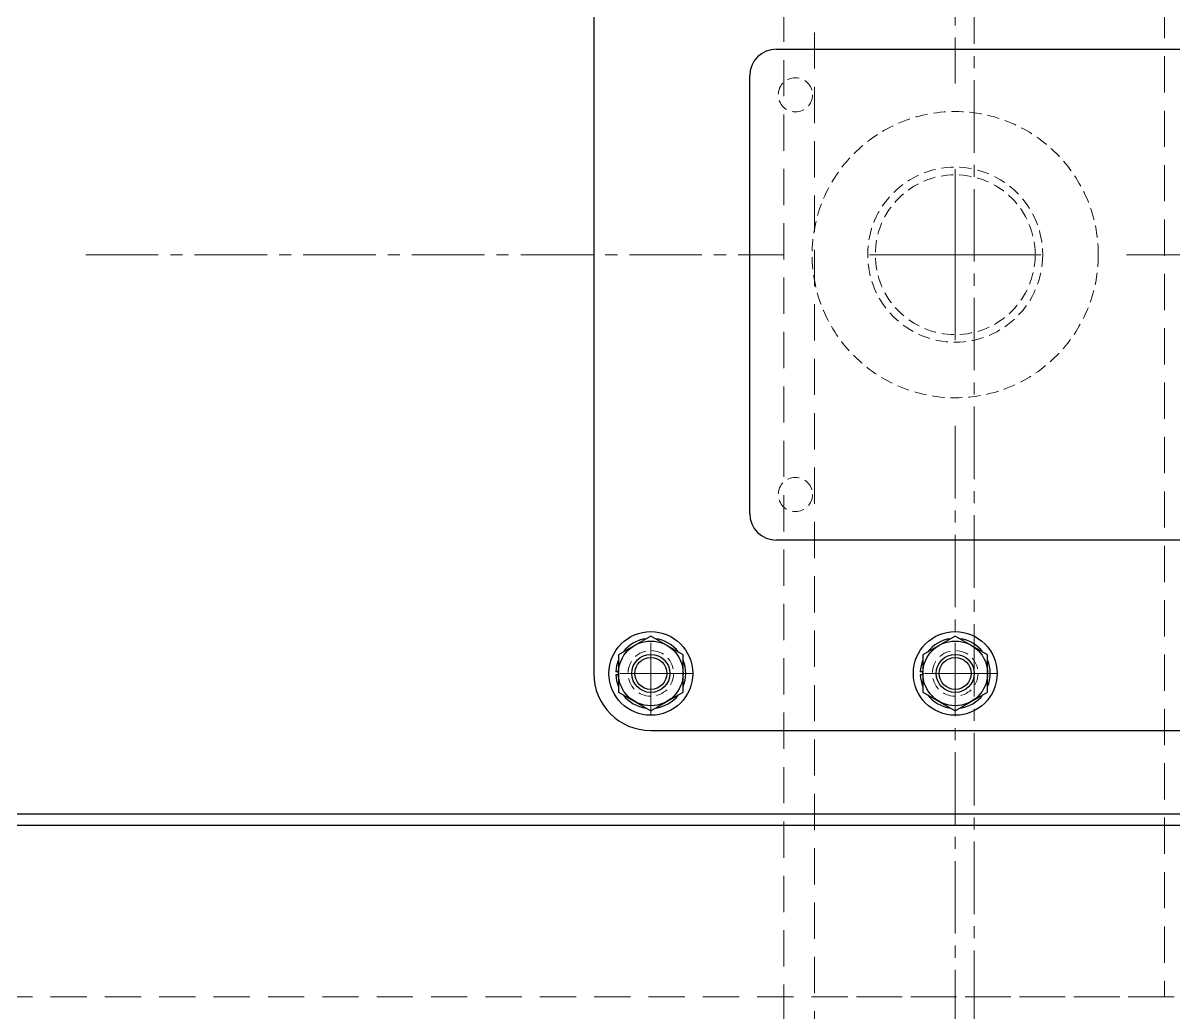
# Model space of a CAD drawing. Header units: millimetres. Extents: x 0 to 51411, y 0 to 16902.
# Drawn here: x 4179.5 to 4482, y 13296.7 to 13556.8 of the extents above; entities that cross this region are included whole.
import ezdxf

# ---------------------------------------------------------------- set-up
doc = ezdxf.new("R2010")
doc.units = ezdxf.units.MM
doc.linetypes.add('CENTER2', pattern=[28.575, 19.05, -3.175, 3.175, -3.175])
doc.linetypes.add('HIDDEN2', pattern=[4.7625, 3.175, -1.5875])
for name, color, linetype, lineweight in [('01_外形線', 7, 'Continuous', 25), ('03_かくれ線', 6, 'HIDDEN2', 13), ('04_中心線', 1, 'CENTER2', 9)]:
    doc.layers.add(name, color=color, linetype=linetype, lineweight=lineweight)

# ---------------------------------------------------------------- blocks, each defined once
blk = doc.blocks.new('*U1590')
at = {"layer": '04_中心線', "color": 0, "linetype": 'CENTER2', "transparency": 16777216}
for p, q in [((0, 45), (0, 228.5)), ((-228.5, 0), (-45, 0)), ((45, 0), (228.5, 0)), ((0, -228.5), (0, -45))]:
    blk.add_line(p, q, dxfattribs=at)
at = {"layer": '04_中心線', "color": 0, "linetype": 'Continuous', "transparency": 16777216}
for p, q in [((0, -22.5), (0, 22.5)), ((-22.5, 0), (22.5, 0))]:
    blk.add_line(p, q, dxfattribs=at)

msp = doc.modelspace()

# ---------------------------------------------------------------- linework, layer by layer
at = {"layer": '01_外形線', "transparency": 33554508}
for p, q in [((4329.467, 13605.912), (4329.467, 13385.912)), ((4377.467, 13549.912), (4505.467, 13549.912)), ((4370.467, 13427.912), (4370.467, 13542.912)), ((4505.467, 13420.912), (4377.467, 13420.912)), ((4344.467, 13370.912), (4504.467, 13370.912)), ((4739.467, 13348.912), (3559.467, 13348.912)), ((4739.467, 13345.912), (3559.467, 13345.912))]:
    msp.add_line(p, q, dxfattribs=at)
for points in [[(4344.467, 13395.727), (4335.967, 13390.819)], [(4352.967, 13390.819), (4344.467, 13395.727)], [(4424.467, 13395.727), (4415.967, 13390.819)], [(4432.967, 13390.819), (4424.467, 13395.727)], [(4335.967, 13390.819), (4335.967, 13381.004)], [(4352.967, 13381.004), (4352.967, 13390.819)], [(4415.967, 13390.819), (4415.967, 13381.004)], [(4432.967, 13381.004), (4432.967, 13390.819)], [(4335.967, 13386.287), (4335.275, 13386.287)], [(4415.967, 13386.287), (4415.275, 13386.287)], [(4335.967, 13385.537), (4335.275, 13385.537)], [(4415.967, 13385.537), (4415.275, 13385.537)], [(4335.967, 13381.004), (4344.467, 13376.097)], [(4344.467, 13376.097), (4352.967, 13381.004)], [(4415.967, 13381.004), (4424.467, 13376.097)], [(4424.467, 13376.097), (4432.967, 13381.004)]]:
    msp.add_lwpolyline(points, dxfattribs=at)
for points in [[(4343.265, 13395.033, 0.1988668), (4337.169, 13391.513)], [(4351.765, 13391.513, 0.1988668), (4345.669, 13395.033)], [(4423.265, 13395.033, 0.1988668), (4417.169, 13391.513)], [(4431.765, 13391.513, 0.1988668), (4425.669, 13395.033)], [(4335.967, 13389.432, 0.0881874), (4335.275, 13386.287)], [(4352.967, 13382.392, 0.1988668), (4352.967, 13389.432)], [(4415.967, 13389.432, 0.0881874), (4415.275, 13386.287)], [(4432.967, 13382.392, 0.1988668), (4432.967, 13389.432)], [(4335.275, 13385.537, 0.0881874), (4335.967, 13382.392)], [(4415.275, 13385.537, 0.0881874), (4415.967, 13382.392)], [(4337.169, 13380.31, 0.1988668), (4343.265, 13376.79)], [(4345.669, 13376.79, 0.1988668), (4351.765, 13380.31)], [(4417.169, 13380.31, 0.1988668), (4423.265, 13376.79)], [(4425.669, 13376.79, 0.1988668), (4431.765, 13380.31)]]:
    msp.add_lwpolyline(points, format="xyb", dxfattribs=at)
for centre, radius in [((4344.467, 13385.912), 11), ((4424.467, 13385.912), 11), ((4344.467, 13385.912), 8.5), ((4424.467, 13385.912), 8.5), ((4344.467, 13385.912), 5), ((4344.467, 13385.912), 4.188), ((4424.467, 13385.912), 5), ((4424.467, 13385.912), 4.188)]:
    msp.add_circle(centre, radius, dxfattribs=at)
for centre, radius, start, end in [((4377.467, 13542.912), 7, 90, 180), ((4377.467, 13427.912), 7, 180, 270), ((4344.467, 13385.912), 15, 180, 270)]:
    msp.add_arc(centre, radius, start, end, dxfattribs=at)
at = {"layer": '03_かくれ線', "ltscale": 3}
for p, q in [((4379.467, 13208.91), (4379.467, 13782.91)), ((4387.467, 13782.91), (4387.467, 13208.91)), ((4479.467, 13690.91), (4479.467, 13300.91)), ((3429.467, 13300.91), (5429.467, 13300.91)), ((4479.467, 13300.91), (4387.467, 13300.91))]:
    msp.add_line(p, q, dxfattribs=at)
at = {"layer": '03_かくれ線', "transparency": 33554508}
for centre, radius in [((4382.467, 13537.912), 4.5), ((4424.467, 13495.912), 37.6), ((4424.467, 13495.912), 23), ((4424.467, 13495.912), 21), ((4382.467, 13432.912), 4.5), ((4344.467, 13385.912), 6), ((4424.467, 13385.912), 6)]:
    msp.add_circle(centre, radius, dxfattribs=at)
at = {"layer": '04_中心線'}
msp.add_line((4429.467, 15942.044), (4429.467, 13163.752), dxfattribs=at)
at = {"layer": '04_中心線', "transparency": 33554508}
for points in [[(4344.467, 13374.912), (4344.467, 13396.912)], [(4424.467, 13374.912), (4424.467, 13396.912)], [(4355.467, 13385.912), (4333.467, 13385.912)], [(4435.467, 13385.912), (4413.467, 13385.912)]]:
    msp.add_lwpolyline(points, dxfattribs=at)

# ---------------------------------------------------------------- block references
at = {"layer": '04_中心線', "linetype": 'CENTER2', "transparency": 33554508, "rotation": 270}
msp.add_blockref('*U1590', (4424.467, 13495.912), dxfattribs=at)

doc.saveas('drawing.dxf')
